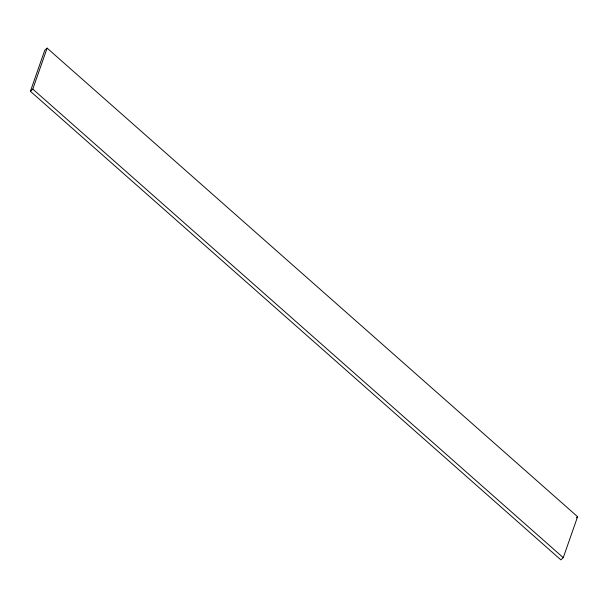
<?xml version="1.0" encoding="UTF-8"?>
<svg xmlns="http://www.w3.org/2000/svg" width="608" height="608" viewBox="0 0 608 608"><rect width="100%" height="100%" fill="white"/><g stroke="black" fill="none" stroke-linecap="round" stroke-linejoin="round"><path stroke-width="0.91" d="M30.4 91.291L44.741 50.35L47.128 48.138L577.6 516.709L563.259 557.65L560.872 559.862L30.4 91.291L32.786 89.087L47.128 48.138M576.407 517.811L577.6 516.709M32.786 89.087L563.259 557.65"/></g></svg>
